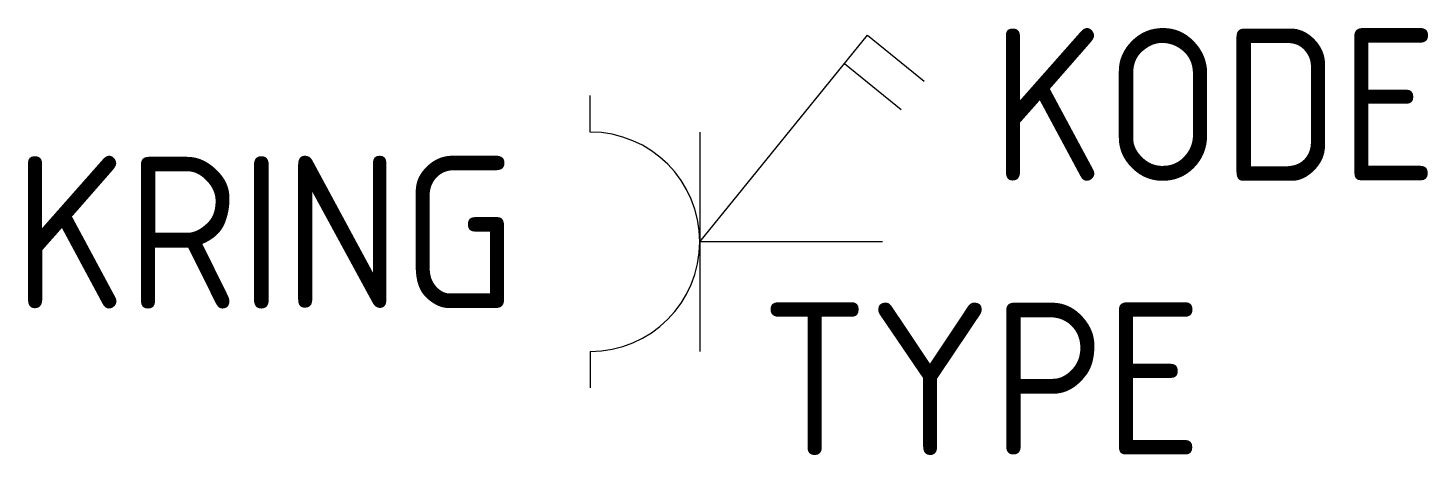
# Model space of a CAD drawing. Extents: x -14 to 9, y -3.5 to 3.5.
import ezdxf
from ezdxf.enums import TextEntityAlignment as Align

# ---------------------------------------------------------------- set-up
doc = ezdxf.new("R2010")
doc.units = 0
doc.layers.get('0').update_dxf_attribs({"linetype": 'CONTINUOUS'})
doc.styles.get("Standard").update_dxf_attribs({"font": 'iso8.shx'})

msp = doc.modelspace()

# ---------------------------------------------------------------- linework, layer by layer
for p, q in [((-3, 0), (-0.248, 3.392)), ((-0.248, 3.392), (0.685, 2.637)), ((-0.625, 2.926), (0.307, 2.171)), ((-4.8, 1.8), (-4.8, 2.4)), ((-3, 1.8), (-3, -1.8)), ((0, 0), (-3, 0)), ((-4.8, -1.8), (-4.8, -2.4))]:
    msp.add_line(p, q)
msp.add_arc((-4.8, 0), 1.8, 270, 90)

# ---------------------------------------------------------------- texts
for tag, p in [('KODE', (1.783, 1)), ('TYPE', (-2, -3.5))]:
    msp.add_attdef(tag, p, 'XXX', height=2.5)
msp.add_attdef('KRING', text='XXX', height=2.5).set_placement((-6, -1.096), align=Align.RIGHT)

doc.saveas('drawing.dxf')
